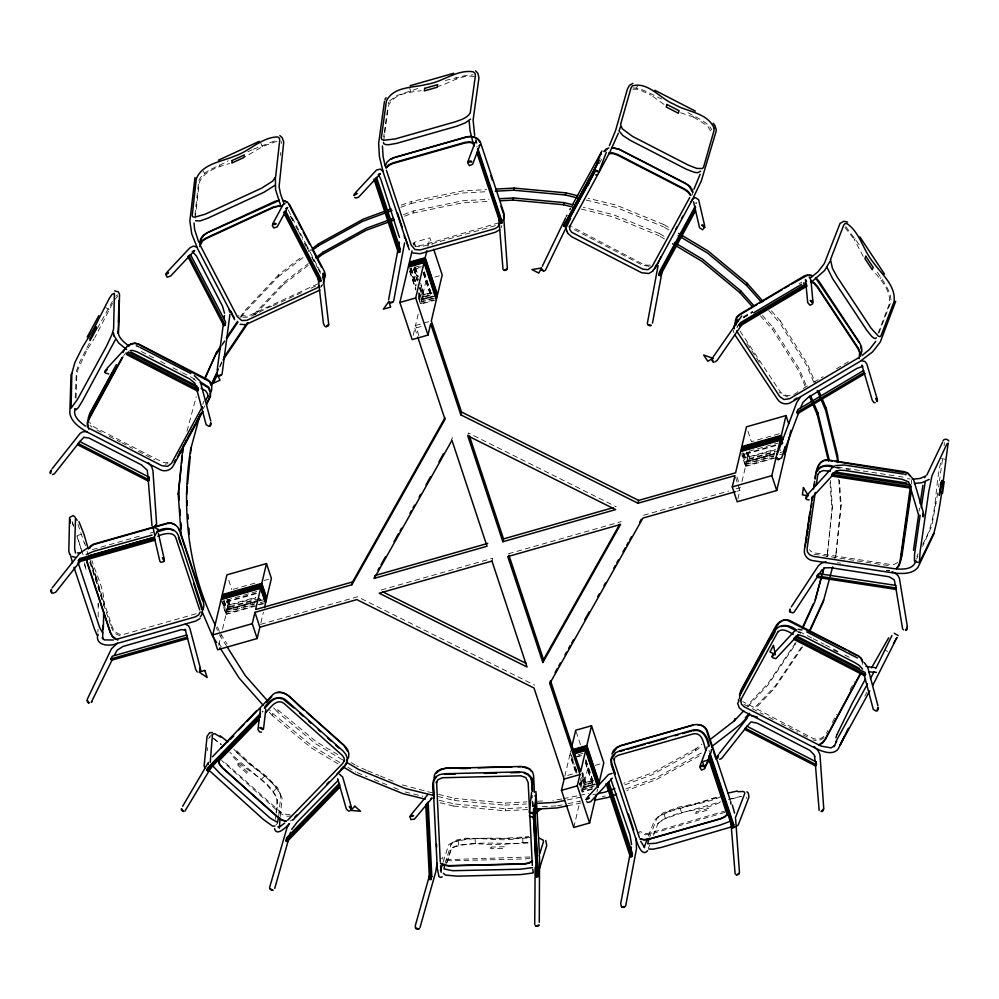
<?xml version="1.0" encoding="UTF-8"?>
<svg xmlns="http://www.w3.org/2000/svg" width="999" height="999" viewBox="0 0 999 999"><rect width="100%" height="100%" fill="white"/><g stroke="black" fill="none" stroke-linecap="round" stroke-linejoin="round"><path stroke-width="0.75" stroke-dasharray="5 3.75" d="M530.144 837.374L522.777 837.387L522.914 842.482L515.534 843.556L494.318 844.767L475.374 843.656L458.441 845.004L452.16 847.614L450.936 849.162L446.466 863.361M97.902 632.167L97.964 629.12M98.227 616.945L98.077 603.221M103.821 606.168C105.307 589.997 96.366 575.561 91.995 560.526M75.187 397.802L76.386 371.153L79.783 361.825L90.185 341.546M76.061 398.301L76.798 375.124L78.222 368.743L87.225 349.6L94.131 338.823M944.142 445.629L944.317 442.42M922.614 544.305C937.749 519.542 934.077 489.522 940.758 462.287M832.342 506.431L827.234 555.806L832.342 506.431L830.506 480.444M841.121 504.47L835.888 555.057L841.121 504.47L839.41 480.157M207.243 750.674L207.555 747.614M275.487 819.267L275.949 814.61M276.099 813.061L277.41 798.513C265.884 779.47 244.693 768.031 229.695 752.01M276.323 812.262C284.153 782.929 244.368 774.05 231.094 753.87M278.758 815.684L280.731 795.841L277.697 787.949L266.508 776.273L251.536 764.747L234.753 748.888M280.232 816.608L282.08 798.014C273.039 776.847 248.214 766.071 233.791 749.013M194.905 215.285L198.714 181.256C202.11 170.504 218.644 166.696 228.247 160.814M195.255 218.044L199.213 182.742C204.008 170.779 218.219 166.895 229.583 163.486M280.482 155.432L280.819 152.36M383.678 136.9L384.091 133.891M384.303 132.38L387.849 106.768M383.641 141.034L388.599 105.32C394.155 93.544 409.503 92.233 421.103 90.697M942.482 459.49L939.472 480.806M919.092 511.151L919.53 508.129M938.61 486.8L939.035 483.803M937.736 492.782L931.855 525.849L922.601 546.378M241.358 317.033L243.956 313.187L278.209 276.785L278.709 274.663L302.909 255.944M255.307 314.448L283.491 284.503L283.991 282.38L308.329 263.549M254.608 602.222L228.734 609.602L226.273 602.172L226.436 601.46L256.631 592.869M229.233 607.479L226.935 599.338L229.233 607.479L260.864 598.463M218.694 645.366L221.129 635.064M222.527 629.17L226.011 614.435L221.541 600.936M262.774 603.296L226.174 613.723L226.511 612.312L221.591 597.464M254.495 603.683L226.673 611.613L227.01 610.189L223.876 600.749M254.995 601.56L227.173 609.49L229.52 599.587M228.734 609.602L226.436 601.46M255.607 597.976L229.733 605.357L228.259 599.7M260.527 599.875L260.352 600.586L259.54 598.114M260.889 622.864L263.386 612.262M338.049 763.873L311.401 747.964L272.302 715.609L272.814 713.498L269.792 710.077M342.645 759.902L315.846 743.893L277.734 712.362L278.234 710.239L275.2 706.793M400.824 207.28L411.064 203.509L411.563 201.386L462.25 190.946L486.65 189.598M404.47 216.209L413.024 213.062L413.524 210.939L462.937 200.762L488.986 199.313M413.411 245.205L414.073 242.37L429.895 237.862L432.255 245.005M417.157 281.019L413.574 268.993L421.491 266.745M427.884 246.353L429.895 237.862M413.174 335.352L414.847 328.284L423.464 325.824M418.918 335.739L415.509 325.449L418.381 313.336M433.628 299.85L420.691 303.534L421.029 302.123L418.194 293.556M432.692 298.139L421.191 301.411L421.528 300L419.168 292.857M433.191 296.016L421.69 299.288L426.373 279.495M423.364 272.402L431.156 297.153L423.251 299.4L419.667 287.387M424.325 271.691L431.655 295.03L423.751 297.277L420.641 286.676M432.155 292.907L424.25 295.167L420.666 283.142M467.769 435.826L468.444 433.004L616.296 506.78M491.958 561.088L492.632 558.266L379.857 590.384M438.037 796.515L454.408 800.511L454.907 798.388L505.369 803.046L526.823 801.86M440.172 802.771L453.509 806.031L454.008 803.908L505.769 808.678L527.122 807.504M454.408 800.511L504.87 805.169L505.369 803.046M453.509 806.031L505.269 810.801L505.769 808.678M664.51 238.948L659.153 235.752L659.652 233.629L613.086 214.598L583.316 207.342M668.843 229.97L663.511 226.785L664.01 224.663L616.246 205.145L588.099 198.277M564.822 776.223L569.842 755.007L575.986 773.563M570.504 752.172L570.841 750.761M573.776 827.484L580.044 800.973M592.357 788.561L582.305 791.42L582.629 790.009L580.269 782.866M594.305 786.026L582.804 789.297L583.141 787.886L580.769 780.743M594.805 783.903L583.304 787.175L587.986 767.382M585.439 761.7L592.757 785.039L584.852 787.287L581.743 776.685M585.526 784.465L593.431 782.205L585.352 785.164L581.78 773.151M593.768 780.793L585.864 783.054L582.742 772.439M596.903 792.045L597.602 789.098M805.169 386.251L798.488 370.554L772.564 329.595L773.064 327.472L761.912 314.86M774.15 454.208L748.276 461.588L745.816 454.158L745.978 453.446L776.173 444.855M737.861 498.951L739.872 490.459L735.401 476.96M741.97 481.568L745.554 466.421L741.97 455.619M773.538 457.792L745.716 465.709L746.053 464.298L741.583 450.799M774.038 455.669L746.216 463.598L746.553 462.175L743.431 452.734M774.537 453.546L746.728 461.476L749.063 451.573M813.648 382.055L806.418 365.047L779.819 323.039L780.319 320.916L771.253 310.652M748.276 461.588L745.978 453.446M778.97 450.861L748.775 459.465L746.89 452.572M775.162 449.962L749.275 457.342L747.801 451.685M624.812 784.852L651.91 774.887L695.441 750.873L695.953 748.75L702.035 744.043M780.406 450.449L780.569 449.75M747.951 706.33L767.781 685.252L794.804 645.254L795.304 643.144L768.281 683.129L747.414 705.319M692.007 195.167L692.532 193.019M186.975 431.231L196.254 396.703M202.797 404.333L203.596 401.373M826.922 556.655L827.734 553.696M834.802 558.828L836.388 552.934M388.261 103.759L388.711 102.223M443.219 861.925L448.663 844.642C470.517 831.755 498.726 844.592 522.777 837.387M444.967 863.523L451.261 843.918L456.168 840.147L465.122 838.198L497.989 838.798L528.883 836.563M446.94 862.849L451.648 847.939C475.911 839.447 503.646 845.142 529.033 842.919M501.061 227.772L501.923 225.537M877.984 333.504L889.485 303.509C890.983 290.784 881.355 280.12 873.463 271.154M879.058 332.729L890.658 302.497C892.706 292.033 881.168 279.208 875.861 269.53M648.438 836.026L654.607 820.004L658.703 816.22L669.967 811.438L719.48 796.965M649.575 837.287L656.768 818.643L662.974 812.874L678.146 807.229L696.603 803.383L718.631 796.428M648.401 848.213L649.512 845.341M653.471 835.451L657.966 823.426L663.286 819.355L682.792 812.612L720.491 801.81M680.631 112.787L693.518 117.045L693.993 115.859M450.786 845.067L451.261 843.918M112.537 303.384L94.793 337.687M219.705 366.283L222.29 360.676M219.855 367.008L222.427 361.388M794.804 645.254L796.091 642.457M916.807 556.468L918.106 553.771M916.558 559.015L917.906 556.206M864.809 696.166L866.945 692.22M97.315 328.421L112.375 301.461M203.259 408.628L204.733 405.931M599.088 163.774L602.06 158.304L601.66 159.353L600.324 158.629M826.398 733.191L827.871 730.481M832.279 722.377L836.7 714.273M849.962 689.934L854.382 681.83M636.5 87.912L637.712 85.752M451.098 440.209L452.622 437.512M208.454 738.448L211.963 734.277M663.935 104.333L651.036 95.18L651.71 94.093M114.56 299.987L117.969 295.804M221.94 344.393L224.538 340.547M240.135 317.482L244.455 311.076L278.709 274.663M222.302 345.242L224.912 341.396M801.398 647.24L775.424 685.689L753.633 708.865M802.634 646.803L774.924 687.811L755.207 708.778M736.837 327.472L737.949 325.961M657.817 823.813C674.7 809.078 700.062 812.187 719.767 802.509M320.854 286.463L322.465 284.34M320.667 287.425L322.39 285.165M123.664 355.569L126.299 352.172M115.759 296.216L117.657 294.805M389.385 101.011L396.915 95.567L421.266 87.35M261.126 779.607L264.772 775.961L276.673 787.662L280.344 793.743M273.351 791.608L276.136 788.598M275.886 824.999L277.747 822.989M253.721 314.548L283.991 282.38M695.866 203.496L696.74 202.909L695.516 202.947M880.082 278.459L881.056 277.647M308.966 251.261L311.388 249.388M278.209 276.785L304.832 256.194M283.491 284.503L309.041 264.735M695.441 750.873L701.535 746.166M658.054 816.932C677.235 804.67 701.673 806.093 722.077 796.116M262.325 712.087L263.149 711.488L261.963 711.163M276.96 141.209L262.625 146.503L244.917 156.968M823.838 736.488L820.466 738.661L816.82 739.397L813.436 738.573L742.831 701.623M824.15 737.612L820.504 739.972L816.558 740.759L812.886 739.859M293.569 818.943L290.272 820.966M743.256 316.908L752.572 311.388M799.125 283.728L801.785 282.155M743.543 317.545L752.846 312.013M743.431 317.857L752.697 312.35M797.901 391.695C792.444 397.103 783.228 397.015 779.12 390.122L739.16 329.72M803.221 388.524L808.541 385.364M813.86 382.205L823.176 376.673M836.488 368.768L848.451 361.65M863.198 256.381L854.257 239.423L855.344 238.773M897.701 562.425L894.542 564.285L891.083 564.572L814.322 552.847L811.101 551.535L809.427 549.712M452.472 842.394C476.923 835.314 503.983 839.622 529.333 837.911M695.953 748.75L652.409 772.764L623.888 783.253M209.765 737.125L209.44 737.012M474.488 76.623C461.276 73.901 449.737 83.392 437.437 86.601M247.889 151.723L252.123 149.763M317.832 283.841L250.399 314.96L246.266 316.146L239.872 315.01M271.678 306.381C260.901 309.24 249.675 321.74 237.962 315.634M273.077 305.731L303.983 291.471M311.014 288.224L316.633 285.627M499.213 222.69L423.401 244.967L419.118 245.504L412.962 243.431M725.886 810.738L650.074 833.004L645.791 833.553L639.635 831.48M724.912 812.412L650.174 834.19L645.541 834.789L641.171 833.953M253.396 149.201L276.76 140.11M401.323 205.157L411.563 201.386M403.546 214.61L413.524 210.939M625.861 788.923L656.58 777.622L701.236 752.996L700.724 755.119L656.081 779.744L626.823 790.496M81.081 534.328L77.148 535.626L81.731 551.311M495.429 225.662L423.501 246.154L418.868 246.741L414.498 245.904M419.18 266.084L413.911 267.582L418.131 280.307M413.411 269.705L421.316 267.457M435.002 277.035L439.31 275.811M424.425 294.455L432.33 292.207M423.913 296.578L431.83 294.318M423.414 298.701L431.318 296.441M421.528 300L435.901 295.904M421.029 302.123L436.838 297.615M436.338 299.737L420.529 304.245L418.156 297.103M415.509 325.449L431.331 320.954M92.495 549.55L142.657 535.252M150.037 533.154L152.997 532.317M233.316 589.273L256.743 582.592M264.073 580.506L268.456 579.258M779.22 433.753L751.398 441.67L747.826 430.869M226.773 600.049L258.404 591.046M749.188 451.211L777.946 443.032M226.273 602.172L257.904 593.156M745.816 454.158L777.447 445.142M196.166 613.723L123.839 634.34C118.469 635.501 113.724 631.256 112.038 626.448L89.073 557.105M229.907 604.645L255.781 597.277M749.45 456.63L775.324 449.263M229.395 606.768L255.282 599.4M748.95 458.753L774.824 451.386M228.896 608.891L257.655 600.699M748.438 460.876L774.325 453.509M256.456 601.148L262.312 599.475M227.01 610.189L257.754 601.435M259.228 601.011L265.085 599.35M746.553 462.175L774.375 454.258M780.231 452.584L784.627 451.336M226.511 612.312L254.333 604.383M260.19 602.722L266.046 601.048M746.053 464.298L773.875 456.368M779.732 454.707L784.128 453.459M226.011 614.435L264.073 603.596M745.554 466.421L774.837 458.079M260.527 624.387L357.492 596.765L534.665 685.164M508.441 553.758L621.216 521.628M643.581 515.259L728.608 491.033M736.063 488.911L740.534 487.637M736.887 491.308L739.872 490.459M578.159 754.72L583.428 753.221M575.187 756.88L581.78 755.007M577.659 756.842L581.605 755.719M595.167 765.334L602.36 763.286M567.694 775.399L576.323 772.939M586.026 782.342L592.619 780.469M585.027 786.588L592.931 784.327M583.141 787.886L597.514 783.79M582.629 790.009L592.694 787.137M592.195 789.26L582.13 792.132L579.295 783.566M445.379 80.482L465.971 75.4L473.039 74.85M728.321 799.3L742.394 796.116M731.418 798.913L740.296 796.802M411.064 203.509L461.75 193.069L487.674 191.633M413.024 213.062L462.437 202.884L490.022 201.361M561.925 799.013L552.872 800.411M563.424 798.701L578.396 795.616M579.895 795.316L588.886 793.456M567.42 799.899L582.392 796.815M592.869 794.655L595.866 794.043M557.629 805.806L562.1 804.894M568.069 803.658L579.994 801.21M602.347 796.603L605.332 795.991M567.569 805.781L580.981 803.021M167.969 462.35L165.534 462.837L162.15 462.013L93.294 426.561L90.684 424.313L89.735 422.077M165.272 464.198L167.907 463.673M529.945 856.967L450.274 859.552L445.966 859.015L442.245 857.279M530.207 858.116L525.611 858.928L450.187 860.776L445.517 860.189L441.496 858.303M290.047 814.747L283.604 813.935L279.982 811.575L224.126 761.762M291.608 815.883L287.587 816.308L283.291 815.147L279.37 812.599L221.553 760.414M633.054 88.012C641.67 87.462 652.734 95.405 661.663 98.976M95.554 578.021L96.691 577.934L103.159 601.698M537.549 801.26L543.681 800.923M504.87 805.169L526.323 803.983M542.382 806.655L556.106 805.893M505.269 810.801L528.146 809.54M934.952 503.796L936.175 503.733M632.891 89.286L636.213 89.148L641.695 90.784L651.036 95.18M522.914 842.482L528.933 842.469M650.449 265.172L646.341 265.122L642.232 263.724L571.628 226.661M649.188 266.408L641.783 264.86L572.152 228.496M907.317 478.708L910.264 478.996M941.483 458.591L945.354 459.278M788.036 396.99L781.493 394.418L779.42 392.145M837.187 467.02L897.04 476.173M898.563 476.411L903.171 477.11M835.564 467.52L840.159 468.219M846.29 469.155L849.362 469.617M835.476 467.732L838.523 468.194M814.073 554.245L889.297 565.734M837.474 562.724L840.534 563.199M886.525 570.217L889.585 570.691M886.538 570.554L889.597 571.028M586.113 200.037L615.746 207.268L663.511 226.785M581.331 209.091L612.587 216.721L659.153 235.752M432.579 792.944L401.561 784.677M438.536 794.392L454.907 798.388M405.119 791.97L422.902 796.315M439.198 800.286L454.008 803.908M476.873 146.179L477.047 146.928M709.028 750.499L709.377 751.71M366.271 770.254L356.543 765.771M367.682 770.828L378.983 775.449M380.394 776.023L394.505 781.792M357.28 772.677L367.108 776.685M374.138 779.557L388.186 785.301M393.806 787.599L400.824 790.459M120.23 635.851L116.496 634.278L113.324 631.231L111.226 627.172M105.619 307.68L109.141 309.39M799.45 631.618L811.837 637.999M813.211 638.711L824.225 644.367M825.611 645.079L839.372 652.172M844.879 655.007L850.386 657.841M797.801 631.58L800.549 633.004M833.553 649.987L837.674 652.11M797.664 631.768L800.399 633.179M141.284 351.511L155.057 358.604M160.564 361.438L167.445 364.985M172.952 367.807L181.206 372.065M182.592 372.777L194.98 379.145M193.269 379.096L196.029 380.507M744.03 704.42L750.911 707.966M752.297 708.678L763.311 714.347M768.818 717.182L775.699 720.729M781.218 723.563L797.739 732.067M803.246 734.902L807.379 737.025M96.878 429.982L103.771 433.529M109.278 436.363L120.292 442.033M121.666 442.744L132.692 448.414M138.199 451.248L154.72 459.765M687.936 112.6C695.791 117.52 708.254 122.015 711.763 129.858M693.518 117.045L707.542 125.862L711.213 131.943M885.176 650.137L887.574 651.498M664.01 224.663L670.666 228.646M659.652 233.629L665.022 236.825M337.787 754.57L316.346 741.77L278.234 710.239M351.186 762.574L355.207 764.972M339.885 762.549L311.9 745.841L272.814 713.498M347.877 767.319L355.869 772.102M637.724 831.83L640.022 833.241M264.772 775.961L250.15 764.784L234.528 750.037M213.499 738.249L221.416 744.367M213.336 738.536L221.091 744.642M86.251 348.826L87.225 349.6M89.935 425.412L91.808 427.048M845.741 226.623L861.425 247.665M844.992 227.472L854.257 239.423M768.743 310.489L779.819 323.039M760.401 315.834L772.564 329.595M273.689 707.767L277.734 712.362M269.28 712.187L272.302 715.609M746.927 343.456L759.677 362.724M780.319 320.916L806.917 362.937L815.359 382.767M773.064 327.472L798.988 368.444L806.268 385.552M220.692 633.853L227.173 644.093M219.38 634.69L226.673 646.216M218.781 643.019L221.278 646.965M260.764 143.157L262.625 146.503M203.234 171.079L204.495 173.302M679.869 807.729L681.555 812.587M288.286 210.127L305.357 242.919M306.069 244.28L321.004 272.977M290.609 216.046L294.156 222.864M298.426 231.056L302.685 239.248M306.943 247.427L309.078 251.523M311.913 256.98L317.607 267.907M318.306 269.268L320.442 273.364M290.672 216.571L292.794 220.654M295.629 226.086L297.752 230.17M311.9 257.367L314.036 261.451M736.563 324.613L737.724 327.16M217.457 626.86L219.88 632.567M216.346 627.559L217.557 630.406M96.691 577.934L90.709 561.9M72.053 521.466L73.901 526.148M72.303 523.114L73.439 526.198M455.944 77.66L456.368 78.859M409.752 88.199L410.839 91.833M77.959 524.338L84.603 543.893M219.53 164.997L219.942 166.196M76.998 536.588L81.019 548.563M747.639 452.385L749.275 457.342M746.315 452.035L748.775 459.465M744.043 453.371L746.728 461.476M742.644 452.797L746.216 463.598M741.695 453.558L745.716 465.709M736.962 476.835L739.198 483.578M585.938 759.577L592.969 780.793M414.073 242.37L415.497 246.653M424.013 272.352L431.655 295.03M576.161 731.68L580.894 745.966M585.614 760.239L593.269 782.916M423.189 273.114L431.156 297.153M585.264 762.412L592.757 785.039M415.522 267.582L418.331 276.074M414.885 266.883L418.156 276.773M420.979 285.264L424.25 295.167M582.579 773.151L585.864 783.054M414.086 266.87L418.294 279.608M420.467 287.387L423.751 297.277M582.08 775.274L585.352 785.164M413.574 268.993L417.332 280.307M419.505 288.087L423.251 299.4M581.58 777.397L584.852 787.287M411.288 267.882L416.97 285.015M419.805 293.581L421.69 299.288M580.469 778.608L583.304 787.175M411.126 268.594L416.321 284.29M410.314 268.569L415.996 285.714M418.356 292.844L421.191 301.411M571.453 755.032L573.339 760.739M575.237 766.458L577.122 772.165M580.431 782.167L582.804 789.297M409.677 267.857L415.821 286.413M576.96 772.876L570.342 752.884L570.004 754.295L576.148 772.864M409.815 270.692L415.959 289.26M418.331 296.391L420.691 303.534M579.457 782.854L582.305 791.42M409.652 271.403L415.796 289.96M414.847 328.284L417.27 335.627M228.734 580.232L231.855 589.685M227.685 599.163L229.733 605.357M224.051 600.037L227.173 609.49M223.102 600.811L226.673 611.613M222.153 601.573L226.174 613.723M87.025 551.173L88.461 555.544M90.397 561.363L102.822 602.11M89.723 562.25L110.739 625.699M81.493 550.024L83.429 555.831M84.515 562.787L86.314 570.329L84.003 563.374M664.123 814.135L665.322 818.069M84.665 542.919L85.477 545.629M281.219 141.483L281.618 143.519M475.037 838.548L475.374 843.656M733.453 330.332L733.903 332.704M746.665 797.127L746.765 798.476M98.264 603.771L98.451 606.281M838.698 479.245L840.621 506.593M830.007 482.567L831.842 508.553M533.004 802.322L533.241 806.992M532.804 801.86L533.029 806.455M532.479 801.061L532.779 807.204M532.217 801.922L532.455 806.593M458.291 840.908L458.441 845.004M911.575 479.782L911.65 483.941M862.349 661.825L862.374 664.447M238.074 763.573L237.899 765.346L247.977 774.337L248.152 772.552L238.074 763.573M491.121 847.09L490.596 848.738L504.208 848.413L504.732 846.752L491.121 847.09M696.228 811.875L695.591 813.548L708.566 809.852L709.215 808.179L696.228 811.875"/><path stroke-width="1.5" d="M229.92 314.448L222.103 373.976M535.152 867.519L534.715 924.787M534.552 806.38L538.024 876.86L536.513 876.935L536.151 866.145M538.061 873.913L534.677 805.356M539.285 922.339L539.547 856.443M388.574 299.837L398.226 248.189M353.933 195.23L354.295 194.168A5.182 4.945 13.3 0 1 357.03 193.431M354.283 195.255L356.818 193.881M506.805 268.943L504.27 270.317M507.23 268.656L506.868 269.705A5.182 4.945 13.3 0 1 504.133 270.454M586.038 799.687L586.401 798.626A5.182 4.945 13.3 0 1 589.148 797.889M586.401 799.712L588.935 798.338M738.923 873.401L736.388 874.774M739.347 873.114L738.985 874.162A5.182 4.945 13.3 0 1 736.238 874.912M69.98 523.576L70.317 519.38M97.852 634.215C94.605 646.116 110.165 646.728 117.67 643.306L195.792 621.053L200.062 618.506M102.922 625.399L102.635 638.811L102.385 637.649L104.208 639.897L113.324 640.022M103.334 628.808L103.696 612.2M202.884 411.451L173.177 465.946C170.754 470.392 164.748 472.077 160.302 469.73L87.413 432.217C79.97 427.909 71.291 422.202 69.818 413.049L71.041 374.35M74.838 408.579L74.588 412.699C74.913 417.819 80.507 422.639 85.402 426.098M118.357 322.165L119.043 300.537M129.046 346.016C124.351 342.732 118.744 337.862 118.344 333.129L119.331 300.724M118.344 333.129L119.555 294.568L118.456 291.945L114.673 290.834M382.417 145.941L383.104 156.581L385.102 165.859M437 863.348L435.764 871.84L419.992 927.596M498.976 225.362L499.138 223.501M614.26 758.541L614.46 762.399L639.31 837.424M740.584 699.537L741.483 704.27L744.505 706.955L821.066 746.091L831.031 747.889L834.664 745.716L834.003 746.665L836.663 741.221M181.144 535.439L178.259 494.418L182.842 447.465M178.259 494.418L181.269 466.545M181.568 463.524L182.305 455.944M182.605 452.922L183.042 448.376M190.547 453.409L191.146 447.315L190.647 449.438C180.981 508.641 188.336 570.754 215.135 624.7M186.538 494.567L187.275 486.95M187.575 483.903L190.26 456.456M278.609 817.207L277.522 822.339L270.392 818.306L220.354 773.875L212.462 765.596M280.082 818.156L279.345 828.034M529.32 812.624L531.518 792.744M533.978 814.684L536.038 795.279M275.387 177.285L275.549 189.573L280.444 204.82M260.389 709.065L257.954 729.657L259.615 731.967L261.551 732.142M263.486 729.07L265.834 709.228M913.486 550.324L918.668 514.16M217.158 370.204L223.277 324.588M224.088 318.506L224.5 315.472M225.2 325.187L225.624 322.09L190.509 254.62L187.862 256.593L223.863 325.774L225.2 325.187L189.198 256.019M384.503 101.161L378.633 143.519L379.408 156.618L383.179 172.165L409.278 249.787M817.07 575.936L816.87 577.322L896.153 589.447L895.916 585.439L818.593 573.626L817.07 575.936L896.34 588.049M818.393 575.012L818.593 573.626M809.789 512.649L804.382 549.999C803.658 555.019 807.579 559.877 812.524 560.589L893.768 573.001C901.822 573.776 912.387 574.462 917.956 567.37L934.127 533.516M805.206 546.603L812.437 496.491M813.536 488.911L814.635 481.318M815.072 478.271L815.509 475.237M806.255 542.257L806.717 538.311M807.155 535.264L807.791 531.643M808.228 528.621L808.691 524.637M809.14 521.59L809.789 517.045M810.239 513.998L810.676 510.964M811.288 507.392L811.775 503.371M812.212 500.324L812.649 497.29M814.185 486.663L814.622 483.616M815.284 479.058C815.621 471.466 817.644 459.303 827.696 459.94L904.457 471.665L907.941 473.089L910.651 476.048M815.234 492.432L807.08 548.851L807.417 551.923L809.64 554.77L813.398 556.356L894.305 568.718C902.709 569.542 913.91 569.83 915.883 560.414M816.308 485.014L817.806 474.612M901.56 553.808L901.997 550.774M903.533 540.147L903.97 537.1M904.632 532.542L905.069 529.507M905.506 526.473L905.943 523.426M906.605 518.881L907.042 515.834M907.704 511.276L908.141 508.241M908.578 505.207L909.015 502.16M910.851 489.81L900.536 561.176L899.2 565.384L896.665 568.731M911.375 490.646L901.935 555.968L900.574 560.239M920.191 503.608L922.876 485.264M920.129 515.334L914.522 554.632L914.41 561.038M921.24 507.704L925.199 481.955M942.469 493.581L944.205 481.593M831.717 474.562L831.505 476.024L910.776 488.149L910.451 484.852L833.129 473.039L831.717 474.562L911.001 486.675M832.916 474.5L833.129 473.039M910.239 486.313L910.451 484.852M404.595 242.894L393.594 301.311M541.283 268.743L541.458 269.855A5.182 4.945 13.3 0 0 544.018 271.129M541.608 269.106L543.868 270.966M704.27 227.26L702.01 225.399M704.657 227.31L704.495 226.211A5.182 4.945 13.3 0 0 701.922 224.925M647.315 323.589L658.079 265.584M606.306 152.36L598.963 171.816M203.147 609.59L203.921 605.419L203.209 600.961L180.232 531.618C178.409 526.423 173.277 521.828 167.47 523.089L93.656 544.118L90.459 545.953L89.023 548.126M658.865 275.012L659.44 271.928L695.229 206.256L695.566 207.692L658.865 275.012L660.214 275.662L695.441 211.039M652.497 323.152L662.287 270.504M117.695 333.379L118.069 331.431M398.801 245.155L399.375 242.12M399.712 252.173L400.299 249.088L376.561 177.41L375.374 178.684L399.712 252.173L398.289 252.547L373.938 179.058M629.969 854.557L620.691 903.67L621.403 906.43M630.831 850.049L631.393 847.04M631.83 856.63L632.417 853.546L608.666 781.867L607.492 783.141L631.83 856.63L630.394 857.005L606.056 783.516M625.711 905.768L636.488 848.738L636.076 838.361M433.978 777.771L434.727 774.25L437.2 771.228L441.021 769.155L445.616 768.343L521.053 766.495L525.711 767.082L529.732 768.955L532.504 771.852L533.591 775.324L534.44 792.319M204.72 379.308L216.746 352.085L221.079 345.679M210.552 395.966L206.506 404.795M417.757 337.1L445.005 419.343L351.898 584.74L254.945 612.362L259.852 627.21L257.18 638.523L217.645 649.787L212.737 634.939L221.091 599.587L260.627 588.324L265.547 603.171L264.46 607.717M312.1 250.574L318.144 245.891L318.656 243.768L363.299 219.143L391.096 208.916M317.557 258.142L322.427 254.37L322.927 252.26L366.471 228.247L387.862 220.379M257.18 638.523L252.26 623.676L254.945 612.362M260.627 588.324L255.607 609.54L352.572 581.918L444.905 417.869M260.789 587.612L261.126 586.201L221.591 597.464L221.254 598.876L260.789 587.612L265.709 602.459L266.046 601.048L261.126 586.201M261.288 585.489L261.626 584.078L222.09 595.342L221.753 596.753L261.288 585.489L266.209 600.349L266.546 598.925L261.626 584.078M261.788 583.379L266.471 563.573L226.935 574.837L222.265 594.63L261.788 583.379L266.708 598.226L271.391 578.421L266.471 563.573M460.814 414.835L430.656 323.776L427.984 335.09L412.162 339.598L399.875 302.472L408.229 267.12L424.038 262.612L436.338 299.737L431.331 320.954L461.488 412L460.814 414.835L637.986 503.234L734.952 475.611L732.279 486.925L737.2 501.773L776.722 490.509L785.089 455.157L783.74 451.111M412.075 250.861L409.403 262.175L425.212 257.667L426.885 250.599M427.984 335.09L415.684 297.964L424.038 262.612M424.213 261.913L424.538 260.489L408.728 264.997L408.391 266.408L424.213 261.913L436.501 299.026L436.838 297.615L424.538 260.489M424.712 259.79L425.05 258.366L409.228 262.874L408.903 264.285L424.712 259.79L437.013 296.915L437.337 295.492L425.05 258.366M351.898 584.74L352.572 581.918M374.263 578.371L451.96 440.334L487.037 546.241L374.263 578.371L374.937 575.536L487.712 543.406M495.304 191.221L513.611 190.21L514.11 188.087L565.871 192.857L577.722 195.754M500.749 200.762L512.999 200.087L513.511 197.964L563.973 202.61L572.902 204.795M513.611 190.21L565.372 194.98L565.871 192.857M512.999 200.087L563.461 204.733L563.973 202.61M502.847 541.733L467.769 435.826L615.621 509.602L502.847 541.733L503.521 538.911L469.418 435.951M542.844 662.487L620.541 524.45L507.767 556.58L542.844 662.487L543.518 659.665L619.692 524.338M259.852 627.21L356.818 599.587L533.99 687.999L564.148 779.045L561.475 790.359L573.776 827.484L589.585 822.976L577.297 785.851L579.969 774.537L549.8 683.491L550.474 680.656L580.631 771.715L585.651 750.499L574.15 753.783M572.015 745.816L575.686 730.257L591.495 725.749L603.796 762.874L599.113 782.679L586.825 745.554L591.495 725.749M637.986 503.234L638.661 500.412L735.614 472.789L740.634 451.573L780.169 440.309L781.505 444.355M586.151 748.376L598.451 785.501L598.114 786.912L585.814 749.799L586.151 748.376L573.214 752.06M586.65 746.253L598.95 783.378L598.613 784.802L586.313 747.677L586.65 746.253L572.277 750.349M589.585 822.976L596.203 794.992M752.297 306.656L740.134 292.894L740.646 290.771L702.522 259.228L674.387 242.432M733.666 327.947L733.965 326.673M761.688 302.497L746.565 285.389L747.077 283.266L707.979 250.924L678.671 233.416M776.722 490.509L771.815 475.661L780.169 440.309M780.331 439.597L780.669 438.186L741.133 449.45L740.796 450.861L780.331 439.597L781.68 443.656M780.831 437.475L781.168 436.063L741.633 447.327L741.308 448.738L780.831 437.475L782.629 442.882M781.343 435.364L786.013 415.559L746.49 426.823L741.807 446.615L781.343 435.364L782.679 439.41M790.933 430.407L786.25 450.212L785.364 447.515M710.052 739.572L734.39 720.741L734.889 718.631M828.496 461.151L817.294 414.772L817.794 412.649L810.514 395.542M837.512 462.525L837.199 457.967L825.698 410.402L826.198 408.279L821.99 398.364M194.98 177.547L189.847 221.166L191.758 233.878L197.615 248.651L234.59 319.668M895.716 301.261L880.306 341.983L872.626 351.823L859.889 361.513L790.908 402.497C786.588 405.144 780.519 403.783 777.721 399.563L735.039 335.052M199.563 246.528L202.572 240.996L206.206 238.574L273.514 207.517L277.759 206.293L281.918 206.456M200.824 241.721L201.411 239.41M324.026 277.185L324.113 272.702M323.314 283.017L323.938 280.557L323.139 277.073M324.425 279.046L325.387 275.287L324.563 271.753L289.698 204.783L287.237 202.01L283.504 200.412M190.647 449.438L199.887 415.347M815.284 599.637L821.303 577.41M822.115 574.437L823.713 568.506M824.013 567.669L814.784 601.76L802.534 628.421M829.507 578.621L823.126 602.172L809.677 631.455M830.007 576.498L832.704 566.833M105.07 372.04L106.968 369.93M156.094 524.512L154.196 526.635M772.227 656.78L774.125 654.657M823.263 809.24L821.365 811.363M269.593 887.537L287.2 827.097M285.876 840.733L286.725 837.711L339.248 783.528L339.735 785.189L285.876 840.733L287.013 841.695L339.785 787.249M288.898 838.211L274.75 888.398M289.722 835.264L290.547 832.304M430.219 872.914L415.334 925.524L415.447 927.759M425.761 804.445L429.47 879.52L430.969 879.52L431.818 876.498L428.134 801.772M619.455 129.932L620.304 126.96M410.015 816.508L410.651 815.584A5.182 4.945 13.3 0 1 413.511 815.546M410.389 816.633L413.224 815.946M538.648 925.211L535.814 925.898M539.098 925.024L538.461 925.948A5.182 4.945 13.3 0 1 535.601 925.986M440.484 870.554L442.757 863.361M444.555 865.184L444.068 868.955L452.784 870.716L520.279 869.217L532.567 867.644M539.023 855.831L543.506 841.658L543.256 840.171L538.698 837.911M538.836 870.616L546.74 845.579L545.804 840.471M815.958 473.838C817.344 465.259 827.234 463.898 834.115 466.558M817.444 469.542L818.693 465.584M734.24 326.248L735.401 322.615L737.936 320.067M736.213 320.691L736.937 318.419M735.039 325.462L735.776 323.152L738.224 320.704M859.215 358.641L859.602 352.372L857.791 348.414L817.07 286.863L814.11 283.604L810.489 281.568M860.713 354.82L861.9 351.124L861.525 346.89L859.627 342.744L818.818 281.056L815.708 277.635M835.876 737.737L836.862 734.777M700.124 174.251L693.968 189.173M89.685 415.734L90.597 413.124M210.252 393.956L211.738 389.722L211.701 385.477L210.152 381.855L207.342 379.408L138.474 343.956L134.815 343.069L130.857 343.856L127.223 346.216M209.078 398.938L210.564 394.705M740.509 693.593L741.87 689.685M860.626 673.064L825.137 739.148L822.489 742.544L819.093 744.755M861.126 672.926L825.536 739.198L822.801 742.719L819.23 745.042M924.749 477.634L925.211 476.361M926.835 475.062L942.482 442.32M200.225 611.937L198.564 614.972L195.267 616.907L117.457 639.073M467.982 161.314L474.975 142.695L476.398 141.396M479.932 144.917L472.677 164.236L469.405 165.659L467.657 162.762M700.099 765.771L707.142 746.99M712.112 749.213L704.794 768.693L701.523 770.117L699.775 767.22M777.284 454.046L796.802 402.36L800.624 396.853M796.815 412.45L864.147 372.452L864.972 373.651L797.639 413.648L796.815 412.45L797.901 409.553L863.586 370.529M799.163 411.488L781.593 457.992L777.884 459.702A5.182 4.945 13.3 0 1 776.36 457.342M800.236 408.628L802.896 402.422L808.253 397.365M740.284 700.811L777.896 631.805M499.275 224.088L497.802 226.985L494.88 228.684L420.067 250L414.922 249.5L411.263 245.242L386.413 170.23M613.96 759.814L614.597 758.141M593.868 171.653L601.061 152.947L601.211 154.196M829.969 261.338L824.637 270.479L812.724 280.994M647.315 838.935L644.268 847.202M649.025 838.71L647.664 843.793L655.806 843.256L720.167 825.062L730.881 821.053M735.326 817.956L744.73 793.581L744.63 792.257L743.156 791.47L737.849 791.72M618.369 133.192L609.952 152.01L569.343 227.248L569.642 225.974L569.717 229.408L571.565 232.218L642.856 269.168L647.989 269.693L652.26 266.246L689.722 197.515M790.221 609.502L790.471 612.312M922.976 516.583L922.726 513.761M660.027 259.228L661.038 256.78M835.826 741.695L867.494 683.953M385.264 165.921L386.825 162.375L389.935 159.403L394.13 157.48L466.058 136.988C471.366 135.589 478.184 136.925 480.494 142.457L504.07 213.611L504.295 217.22L502.747 220.767M611.937 753.97L613.498 750.411L616.608 747.452L620.804 745.529L692.744 725.037C698.051 723.638 704.869 724.962 707.18 730.506L730.269 800.211M613.436 752.384L617.282 747.452L621.153 745.679L693.081 725.187M204.583 378.584L216.746 352.085M211.326 384.528L218.419 369.093M211.476 385.252L217.27 372.615M802.397 627.697L813.348 603.846M809.54 630.731L823.626 600.049M609.378 145.629L615.521 130.707L627.422 89.073L629.445 85.39L632.866 83.379M115.21 339.985L82.305 401.148L78.359 407.604L76.011 409.865L75.724 409.115M181.468 808.603L181.331 809.702A5.182 4.945 13.3 0 0 183.479 811.575M181.731 809.04L183.416 811.388M351.074 809.19L349.375 806.842M351.398 809.315L351.536 808.216A5.182 4.945 13.3 0 0 349.388 806.343M836.962 734.552L852.334 703.059L865.571 678.796M87.363 699.05L111.413 648.863L117.333 643.131M110.976 658.928L187.213 637.212L187.675 638.561L111.451 660.277L110.976 658.928L112.275 656.206L186.638 635.027L187.1 636.375M91.958 701.91L91.234 702.397L111.813 660.476M114.51 654.857L117.195 650.174L122.977 646.453L179.258 630.294C181.768 628.109 187.637 632.192 185.127 629.283L195.717 669.505L197.265 672.002M542.307 266.246L565.659 217.882M595.054 171.478L564.972 226.673L563.636 225.949L599.238 160.315M564.972 226.673L593.868 173.351M570.579 218.419L545.342 270.442M844.23 736.488L839.959 745.291L869.792 690.809M848.388 728.196L838.386 748.676C833.079 756.043 822.252 751.41 815.659 748.388L742.769 710.876L739.148 707.642L737.587 702.971M97.827 635.214L96.903 634.827L94.568 629.27L73.951 567.22M102.71 633.054L99.575 627.335L78.072 562.499M566.47 216.234L566.945 215.285M875.886 668.406L891.957 635.526M569.83 209.703L570.454 208.529M127.273 353.221L126.573 354.533L197.69 391.133L198.389 389.835L197.814 387.662L128.446 351.948L127.273 353.221L198.389 389.835M197.115 388.961L197.814 387.662M794.442 637.961L793.743 639.273L864.859 675.873L865.559 674.562L864.984 672.389L795.616 636.688L794.442 637.961L865.559 674.562M272.927 223.476L282.904 204.92M283.566 212.462L285.477 210.777L320.604 278.221L320.929 280.981L319.568 281.631L284.29 213.848M874.025 671.902L870.454 678.533M871.503 667.919L888.66 637.849M87.225 336.95L98.851 315.622M116.346 364.66L89.823 413.311L88.349 417.545L88.387 421.79M122.977 352.485L124.45 349.787M92.807 409.066L99.438 396.903M100.911 394.205L105.332 386.089M106.806 383.391L113.436 371.228M121.866 357.829L88.736 418.618L87.275 422.789L87.313 426.973M122.927 356.918L89.111 418.968L87.7 422.989L88.699 429.233M202.435 406.581L171.478 463.374L167.707 466.346L161.838 465.709L89.261 428.346M205.319 401.298L208.079 395.741L207.78 397.015L207.605 393.806L205.607 390.809L201.099 388.186M174.263 462.637L175.737 459.94M179.42 453.184L180.881 450.487M182.355 447.777L183.828 445.079M185.302 442.382L186.776 439.672M188.249 436.975L194.88 424.812M196.353 422.115L200.762 414.011M207.392 401.848L208.866 399.15M174.45 462.462L175.924 459.765M177.397 457.055L181.818 448.951M183.292 446.241L189.922 434.078M191.396 431.381L192.869 428.671M194.343 425.974L201.711 412.462M572.302 205.12L601.96 150.999M563.636 225.949L598.126 162.675M587.649 185.876L589.123 183.167M654.982 267.42L656.455 264.71M675.674 229.433L677.122 226.761M681.493 218.769L682.941 216.096M654.595 269.006L692.195 200.037L701.335 180.881L715.983 131.756L716.233 129.595L714.859 125.574M659.19 260.727L655.494 267.52L653.034 270.13M704.782 227.223L702.559 229.745L699.55 227.76L693.556 201.81M742.607 688.336L747.764 678.87M749.238 676.173L753.658 668.056M755.132 665.359L758.815 658.603M760.289 655.893L764.71 647.789M766.183 645.079L772.814 632.916M774.287 630.219L779.058 622.864L781.293 621.415M740.022 695.179L774.625 631.693C779.07 622.652 790.197 624.625 796.702 630.207M771.265 638.873L774.937 632.13M872.764 685.364L897.015 637.462L895.878 639.26M77.447 444.655L79.683 441.446L149.051 477.16L149.251 480.032L148.564 481.256L77.447 444.655L54.408 473.788L52.522 474.562M148.364 478.396L149.051 477.16M744.605 729.395L746.84 726.186L816.208 761.9L816.408 764.759L815.721 765.996L744.605 729.395L721.578 758.528L719.68 759.302M815.521 763.124L816.208 761.9M875.736 341.358L869.48 349.463L862.249 355.369M893.506 643.518L895.279 640.322M287.724 826.173L289.335 823.638M377.984 570.129L379.508 567.42M381.031 564.71L385.602 556.593M393.981 541.708L398.551 533.591M400.075 530.881L401.598 528.171M409.977 513.286L411.501 510.589M413.024 507.879L414.548 505.169M419.118 497.052L420.641 494.343M425.974 484.877L430.544 476.748M438.923 461.863L443.494 453.746M555.057 672.527L557.342 668.456M558.866 665.746L560.389 663.036M564.972 654.894L566.495 652.185M568.793 648.126L570.317 645.404M571.84 642.694L573.364 639.984M584.815 619.655L589.398 611.513M597.789 596.603L599.313 593.893M603.896 585.751L605.419 583.041M613.811 568.131L615.347 565.422M616.87 562.712L618.393 560.002M622.976 551.86L625.262 547.789M626.785 545.079L628.309 542.37M629.845 539.66L631.368 536.95M639.76 522.04L641.283 519.33M549.8 683.491L642.906 518.081L735.389 491.733M346.89 760.177L348.663 757.03L348.801 753.159L347.29 749.125L344.343 745.566L288.486 695.766C284.315 692.195 277.61 690.421 273.114 694.392L247.04 721.29M345.005 765.159L346.69 762.175M287.05 827.372L287.849 825.961M291.733 829.432L297.103 822.165L338.236 780.319M182.642 806.28L208.454 762.362M260.489 716.608L207.717 771.041L206.606 770.017L208.067 767.532L260.589 713.348M207.717 771.041L212.387 765.246M213.174 764.123L184.89 811.213M384.99 99.475L386.076 97.677M817.981 474.263L820.042 471.778M690.721 201.948L692.744 199.126M791.308 606.893L818.481 565.621L821.74 563.036L826.185 561.9M817.107 577.235L794.055 612.262L792.744 612.899L789.622 611.763A5.182 4.945 13.3 0 1 790.047 609.065M819.63 573.401L822.152 569.58M89.785 548.139L91.109 546.141L94.056 544.443M200.349 616.87L201.748 614.735L202.51 610.639L201.81 606.243L178.846 536.938C176.136 527.297 164.947 526.798 157.417 531.056M226.273 337.987L237.537 321.328M216.246 354.208L220.579 347.802M226.636 338.823L237.899 322.165M223.576 357.867L247.103 323.039M223.077 359.99L248.351 322.577M942.994 440.884C943.893 438.424 947.889 438.973 948.825 441.046M713.074 357.08L741.72 315.946M738.91 324.875L740.446 322.652L806.131 283.641L807.055 286.151L739.71 326.149L738.91 324.875L806.243 284.877M739.71 326.149L741.258 323.913M742.032 324.463L717.107 360.439L714.747 362.075M647.589 850.686C641.97 857.617 637.399 843.493 636.188 839.684L611.238 764.385M201.698 238.249L203.297 236.151M199.713 243.881L202.248 240.534L206.006 238.024L273.414 206.918L280.731 205.769M819.48 464.547L821.078 462.45L824.237 460.589L826.548 460.389M817.182 471.478C820.254 464.847 828.171 465.709 834.028 467.282M896.353 568.506L898.775 565.309L900.062 561.251L910.301 487.137M52.123 468.781L80.145 433.391L82.742 431.843L86.863 431.568M79.957 441.458L83.804 437.35L88.936 437.999L141.458 464.885L147.24 470.204L148.064 477.647M719.292 753.521L747.065 718.368M746.977 726.385L751.061 721.89L757.442 723.276L809.889 750.411L814.372 755.169L815.159 761.238M52.223 587.849L79.77 553.146L87.525 548.064M78.384 560.476L154.62 538.761L155.07 540.184L78.834 561.9L78.384 560.476L79.945 558.516L154.296 537.337L159.865 561.238L160.827 562.287L163.686 561.675M80.357 561.138L55.682 592.245L52.947 593.219M212.45 756.805L256.393 710.888M436.476 773.051C444.78 763.81 459.777 770.466 470.404 767.919M436.476 777.072L434.165 779.907L433.454 783.253L434.053 795.591M410.876 814.884L427.834 794.567M712.187 358.728L711.763 359.765A5.182 4.945 13.3 0 0 713.336 362.088M712.362 359.24L713.361 361.913M876.847 401.348L875.836 398.688M877.085 401.548L877.522 400.512A5.182 4.945 13.3 0 0 875.936 398.189M51.349 470.591L50.612 473.314M209.815 425.961L210.552 423.251M718.518 755.331L717.781 758.041M876.972 710.701L877.709 707.979M319.48 285.951L317.07 287.924L246.928 320.292L241.783 320.567L237.362 316.758L200.699 246.278M807.504 494.605L832.704 467.232M811.525 498.151L836.363 471.166M919.442 562.587L934.14 532.305C941.657 503.259 943.855 472.764 948.213 443.144L946.89 444.006L931.992 475.699L928.708 492.057L920.091 551.723L919.442 562.587L915.434 561.788M107.043 368.306L127.897 345.741M774.2 653.046L795.241 630.294M355.232 192.944L376.611 169.967L380.357 169.106L382.917 171.179M587.35 797.402L608.503 774.55L612.125 773.376M700.724 171.229L697.489 172.727L694.33 172.29L686.363 169.243L630.344 140.397L622.901 135.527L618.881 130.769M166.858 272.39L189.947 247.752L193.569 246.041L196.603 247.128M603.808 151.573L606.306 148.926L608.803 147.989M604.745 151.473L607.055 149.026M734.39 720.741L743.78 710.764M745.329 717.682L749.475 713.274M750.012 714.285L740.671 724.225L711.625 746.69M220.979 748.176L232.917 735.851M238.349 730.257L243.781 724.65M230.469 739.31L233.729 735.938M266.308 702.322L271.74 696.728M264.41 707.629C269.068 699.775 279.395 693.418 287.15 701.136L342.982 750.911L345.879 754.432L347.377 758.391L347.24 762.2L345.492 765.296L336.8 774.262M264.747 708.216C269.193 703.721 274.338 695.654 281.78 698.875M206.606 770.017L260.464 714.46M217.757 759.715L222.04 755.294M230.619 746.453L242.407 734.277M247.764 728.758L253.122 723.226M219.068 760.826L259.028 719.592M265.509 712.899C270.254 708.204 276.398 697.652 284.141 703.546L342.245 755.344L344.131 758.154L344.205 761.4L344.505 760.127L342.632 763.511L287.662 820.216M294.842 817.082L296.965 814.884M326.835 784.078L328.958 781.88M340.659 769.642L343.918 766.283M292.732 820.266L344.655 766.695M737.299 317.282L738.885 315.696M289.485 823.613C286.775 826.473 276.523 837.249 274.55 828.583M385.751 167.682L388.811 164.773L392.957 162.874L464.847 142.395L469.43 141.808L473.726 142.632M386.188 168.057L389.098 165.285L393.094 163.449L464.885 143.007L469.305 142.432L473.389 143.219M614.81 754.257L611.4 759.427L611.625 762.861L615.059 773.226M727.484 814.01L724.562 816.782L720.566 818.618L648.776 839.073L644.367 839.635L640.272 838.86M728.009 813.998L724.937 816.907L720.803 818.805L648.9 839.297L644.33 839.872L640.034 839.06M693.256 198.564L695.416 197.602L698.638 199.775L704.62 225.487M594.717 170.717L595.754 170.23A5.182 4.945 13.3 0 1 598.289 171.578M595.054 171.041L597.902 171.816M597.564 174.613L595.666 174.925M650.824 325.324L647.976 324.55M651.236 325.337L650.199 325.824A5.182 4.945 13.3 0 1 647.664 324.488M274.962 826.011L272.615 826.136L263.411 819.492L210.215 771.34M470.529 119.131L465.172 122.939L456.793 126.211L396.74 143.319L388.599 144.755L385.676 144.568L383.916 143.806L383.441 142.52M442.245 876.847L440.596 877.397L438.936 876.623L437.25 867.781L433.079 784.764M876.335 337.787L875.424 338.561L873.85 338.112L871.74 336.451L866.732 330.219L832.666 278.733L826.935 267.195M929.157 479.433L921.802 482.729L914.472 483.454M284.703 823.101L280.082 826.548L277.997 826.835L278.983 827.534M499.637 229.708L495.342 232.28L420.104 253.721L412.899 252.997M130.182 350.661L132.755 350.424L137.063 351.848L189.573 378.871L194.743 383.092L196.303 387.537M274.775 185.414L263.936 192.283L207.642 218.269L200 220.929L195.554 220.742M777.759 631.917C782.454 627.36 788.948 631.967 793.381 634.377M283.117 204.67L285.09 203.534M653.171 270.941L648.875 273.489L641.67 272.752L571.478 236.626L567.782 233.242M615.421 756.93L618.344 755.219L693.169 733.903C702.697 731.98 703.646 744.155 705.868 750.461M312.6 248.451L318.656 243.768M315.634 257.904L322.927 252.26M272.852 224.75L275.712 224.126M221.266 374.9L218.406 375.524M810.813 277.622L818.044 271.716L824.3 263.611L840.022 223.489L843.793 221.266L847.564 222.065M51.424 589.398L50.724 590.284A5.182 4.945 13.3 0 0 51.623 592.907M51.486 589.947L51.736 592.757M199.912 671.166L199.65 668.343M200.05 671.39L200.749 670.516A5.182 4.945 13.3 0 0 199.837 667.894M204.083 235.102L207.605 232.755M127.772 346.303L131.144 344.131L134.79 343.394L138.174 344.218L208.779 381.168M319.867 290.085L247.29 323.926M86.289 554.545L93.844 551.261L152.073 535.077M836.25 471.278L840.009 470.217L844.63 470.442L902.122 479.258L908.403 481.818M739.672 314.897L756.98 304.62M759.64 303.047L782.254 289.61M784.914 288.024L788.91 285.652M791.57 284.078L807.067 275.512M753.658 312.774L801.56 284.315M812.562 303.971L809.977 305.269L807.704 302.547L805.481 279.57L806.568 281.568M858.416 357.854L789.672 398.688L784.028 399.538L779.794 396.628L736.575 330.881M794.267 399.625L796.927 398.039M809.14 396.815L857.005 368.381L862.424 366.483M925.748 476.036L919.954 478.496L913.173 479.12M479.645 145.33L479.095 145.667M711.238 749.987L711.8 749.65M318.144 245.891L362.799 221.266L392.058 210.502M322.427 254.37L365.971 230.369L394.48 219.88M468.419 162.088L471.353 161.9M392.669 302.11L389.735 302.297M700.536 766.545L703.471 766.358M532.18 861.088L528.596 863.024L524.225 863.798L448.951 865.646L444.505 865.084L440.734 863.323M532.642 861.188L528.883 863.223L524.35 864.023L448.951 865.871L444.355 865.296L440.397 863.448M624.787 906.568L621.853 906.755M819.929 471.853L823.501 470.541L830.231 471.303M349.85 810.913L348.701 811.138L346.366 809.115L337.662 778.671M259.877 727.709L261.014 727.509A5.182 4.945 13.3 0 1 263.112 729.42M260.165 728.121L262.725 729.57M272.64 890.097L270.067 888.66M272.989 890.209L271.853 890.409A5.182 4.945 13.3 0 1 269.755 888.498M803.446 283.279L804.282 282.854M285.689 208.629L287.662 207.492L277.173 226.873L273.788 228.009L272.277 225.549M218.431 160.19L259.166 141.383M209.016 232.105L279.171 200.449M390.597 159.403L394.468 157.63M894.255 633.254L898.176 635.551M108.691 373.913L105.307 373.014M730.394 827.197L661.563 847.364L653.334 849.15L648.713 849.013M390.709 219.33L393.556 218.282M614.835 788.523L604.857 792.195L597.365 793.73M616.583 794.267L607.817 797.489L594.393 800.261M612.3 778.209L590.659 801.697L587.762 802.497L586.713 801.722M835.002 465.684L844.105 464.997L903.421 474.063M477.872 148.514L501.61 220.192L501.823 223.052L500.374 223.501L476.998 152.959M733.728 824.65L732.279 825.099L732.479 827.959L733.928 827.509L733.728 824.65L709.989 752.971M410.239 85.652L453.696 73.277M279.058 200.25L274.6 201.523L207.155 232.655L203.346 235.19L200.774 238.586L199.812 242.345L200.362 244.705M395.966 157.205L466.408 137.138C471.316 135.852 477.609 137.075 479.745 142.195M399.875 302.472L415.684 297.964M95.529 544.03L167.869 523.414L171.341 523.289L174.8 524.737M157.505 531.768L166.358 529.245L169.93 529.108L173.439 530.581M88.711 555.894L154.733 537.087M157.73 536.226C162.937 533.753 173.414 530.956 175.849 537.887L199.738 609.989M503.521 538.911L613.324 507.629M212.737 634.939L252.26 623.676M732.279 486.925L771.815 475.661M572.439 749.65L586.825 745.554M573.376 751.36L586.313 747.677M574.313 753.071L585.814 749.799M619.767 751.498L624.263 750.224M627.247 749.362L645.204 744.255M648.189 743.406L666.133 738.286M675.112 735.739L678.109 734.877M682.592 733.603L691.57 731.043M564.148 779.045L579.969 774.537M561.475 790.359L577.297 785.851M735.901 826.86L738.273 824.862L748.975 797.115L748.276 792.994L746.952 791.757M534.752 795.966L535.501 795.766M727.909 793.119L737.362 791.008M378.633 174.288L380.457 173.651L358.554 197.24L355.644 198.039L354.633 197.34M398.863 249.463L400.299 249.088M530.244 813.074L533.141 813.623M418.793 928.758L415.896 928.208M875.149 402.697L873.863 402.547L872.202 400.087L861.9 365.072L862.824 366.558M431.006 798.551L432.142 797.976L414.435 819.13L410.851 819.617L409.952 816.383M533.116 872.976L520.467 874.6L457.43 876.148L445.616 875.112L443.331 873.288M810.226 300.499L811.4 300.574A5.182 4.945 13.3 0 1 812.911 302.934M810.439 300.974L812.537 302.997M778.77 459.615L776.673 457.592M168.232 273.027L165.959 274.775M325.886 326.623L328.159 324.875M825.112 567.869L830.594 567.694L889.073 576.76L894.255 579.807L895.466 585.614M564.423 800.511L555.432 802.372L535.514 803.471M567.569 805.781L557.13 807.929L537.3 809.028M782.417 620.691L786.076 619.954M780.981 626.523L784.69 625.774L788.174 626.635L796.428 630.881M807.367 495.579L806.343 496.078A5.182 4.945 13.3 0 0 805.981 498.788M807.254 496.116L806.218 498.738M905.943 629.957L906.98 627.347M905.893 630.194L906.93 629.695A5.182 4.945 13.3 0 0 907.292 626.985M693.031 730.856C702.796 728.134 707.517 738.673 708.616 746.565M276.81 692.707C288.948 690.546 295.542 704.807 304.408 710.277M495.804 189.098L514.11 188.087M499.712 198.726L513.511 197.964M644.617 847.651L640.734 841.308M244.955 324.65L240.085 324.3M875.124 667.657L866.008 666.42M876.448 672.352L868.568 671.827M861.563 360.751L864.897 361.451L866.882 364.136L877.159 398.813M532.417 816.795L530.144 816.72L529.333 815.733M478.109 767.731L511.975 766.895M518.131 766.745L521.203 766.67M444.443 774.35L455.194 774.088M484.378 773.376L496.678 773.076M510.501 772.739L519.717 772.514M751.76 716.046L754.969 716.32M809.115 499.925L806.842 499.575M430.319 876.498L431.818 876.498M611.525 147.54L618.943 149.088L686.051 183.629L689.834 186.363L692.382 189.897L692.981 192.432M611.888 147.752L618.731 149.176L685.838 183.716L689.335 186.239L692.245 191.845M608.891 152.934L613.249 152.984L617.644 154.483L684.715 188.998L688.448 191.696L690.958 195.18M609.053 153.571L613.211 153.634L617.444 155.07L684.427 189.535L688.024 192.145L690.409 195.454M162.412 557.779L163.524 558.141A5.182 4.945 13.3 0 1 164.36 560.789M162.525 558.304L164.023 560.776M88.874 702.796L87.375 700.336M89.048 703.021L87.937 702.647A5.182 4.945 13.3 0 1 87.1 700.012M798.151 629.295L802.01 629.932M77.31 552.922L80.557 553.046M212.425 732.479L209.515 732.866L207.068 736.263L204.133 765.796L204.92 768.231M522.639 766.845L529.233 768.943L531.793 771.628M811.85 275.462L807.816 274.862L804.257 275.936L739.06 314.66L736.488 317.245L735.301 320.929L735.551 323.763M809.415 275.362L811.887 275.736M827.696 460.289L832.304 461.001M835.376 461.463L906.605 472.902M834.827 472.003L906.767 482.992M107.205 369.43L106.056 369.568A5.182 4.945 13.3 0 0 104.77 372.003M154.033 526.81L155.182 526.673A5.182 4.945 13.3 0 0 156.468 524.25M774.375 654.17L773.214 654.308A5.182 4.945 13.3 0 0 771.927 656.73M821.19 811.55L822.352 811.413A5.182 4.945 13.3 0 0 823.626 808.978M697.364 724.637L701.41 725.399L704.582 727.372L706.418 730.232M441.171 872.327L440.534 865.808M185.19 624.125L188.511 625.724L189.997 628.821L200.287 667.856M565.372 194.98L577.222 197.864M563.461 204.733L572.402 206.918M787.2 620.229L845.916 649.837M433.566 795.429L405.282 788.523L358.716 769.492L346.665 762.299M425.362 799.163L403.134 793.73L355.369 774.213L343.381 767.057M904.794 474.363L906.118 474.725M286.189 821.091L282.168 820.004L278.434 817.582L222.69 767.869L219.88 764.472L218.469 760.714M286.313 821.378L282.093 820.241L278.221 817.719L222.402 767.944L219.493 764.422L218.007 760.464M72.415 556.555L75.412 557.367M208.554 764.347L208.117 764.347M756.131 716.608L757.317 717.007M136.339 345.779L138.849 346.815M892.095 571.715L893.331 572.202M339.535 774.237L342.669 777.022L351.248 806.692M117.782 640.084L112.487 636.251L110.477 632.379L87.562 563.174L86.876 558.941M283.279 200.599L286.725 202.073M524.163 773.064L527.922 774.824L530.519 777.534L531.555 780.843L532.092 791.645M654.795 90.247L695.341 111.114M903.62 629.845L902.584 628.858L895.966 588.661M922.801 513.211L923.65 513.998A5.182 4.945 13.3 0 1 923.226 516.708M461.488 412L638.661 500.412M382.642 591.783L526.311 663.473M848.675 651.261L856.942 655.519M806.68 631.855L857.404 657.966M796.128 635.789L859.302 668.306M772.477 657.742L775.861 658.653L798.164 634.815L797.564 635.052L799.138 634.927L804.62 636.763L855.181 662.787L859.552 665.609L862.574 669.093M875.936 711.001L873.301 709.415L864.31 675.499M140.135 347.44L190.871 373.564M200.487 381.98L208.779 387.237L210.29 390.796L210.327 394.967M200.15 382.629L208.341 387.787L209.778 391.183M131.056 352.135L196.978 386.064M208.779 426.261L206.131 424.675L197.078 390.484M745.291 728.159L816.408 764.759M78.122 443.419L149.251 480.032M810.589 280.894L814.385 283.029L817.457 286.413L858.241 348.052L860.114 352.147L860.489 356.318M279.857 135.589L282.205 137.762L283.741 141.983L279.083 186.638L280.569 194.081L283.753 202.922M894.492 572.764L897.951 575.499L899.412 578.359L907.367 626.648M678.171 235.539L707.479 253.047L746.565 285.389M672.552 243.756L702.022 261.351L740.134 292.894M283.129 699.238L293.818 707.879M194.318 375.612L199.9 380.931M220.23 735.838L227.834 741.87M220.604 737.062L214.81 733.728L213.112 733.803L212.425 734.939L210.265 762.374M126.598 349.525L118.694 342.994L114.073 335.814M475.611 70.829L477.947 73.439L478.958 77.872L473.101 120.105L474.662 135.365M911.4 477.072L913.648 479.857L923.288 512.3M814.11 746.478L817.906 750.249L819.979 754.682L823.75 808.666M858.316 656.218L860.052 657.729M306.743 712.349L343.981 745.554L347.627 751.323M299.625 713.061L303.109 716.171M308.916 721.34L311.238 723.413M318.206 729.632L320.529 731.705M327.51 737.911L330.994 741.021M335.639 745.167L339.123 748.276M148.327 462.737L151.498 466.333L152.922 470.442L156.593 523.938M864.297 662.649L867.731 667.32L877.946 705.843M115.31 639.36L112.2 636.363L110.127 632.355L87.175 563.049L86.463 558.653M276.124 223.813L275.1 223.277A5.182 4.945 13.3 0 0 272.552 224.488M218.057 375.524L219.093 376.061A5.182 4.945 13.3 0 0 221.641 374.85M809.178 276.998L810.901 279.87L812.961 301.835M819.155 810.501L815.359 764.272M151.985 525.761L148.277 480.719M877.921 707.467L878.446 708.478A5.182 4.945 13.3 0 1 877.11 710.876M717.644 758.253L717.107 757.242A5.182 4.945 13.3 0 1 718.456 754.844M210.752 422.727L211.288 423.738A5.182 4.945 13.3 0 1 209.94 426.136M50.474 473.514L49.95 472.502A5.182 4.945 13.3 0 1 51.299 470.104M378.296 174.413L380.831 179.221L399.413 237.375M907.679 473.339L910.176 476.061M815.459 277.747L859.14 342.582M747.077 283.266L763.199 301.523M740.646 290.771L753.808 305.682M267.607 700.886L245.317 675.649L227.485 647.489M263.237 705.344L239.061 677.971L219.942 647.777M324.75 326.223L323.439 323.401L317.844 275.687M610.764 779.02L629.957 835.052L631.605 844.567M471.79 161.651L470.854 160.964A5.182 4.945 13.3 0 0 468.131 161.776M389.373 302.222L390.309 302.909A5.182 4.945 13.3 0 0 393.032 302.11M703.908 766.108L702.971 765.421A5.182 4.945 13.3 0 0 700.249 766.233M621.49 906.68L622.427 907.367A5.182 4.945 13.3 0 0 625.149 906.568M713.211 123.214L714.647 125.237M859.864 236.863L884.515 274.113M216.621 642.519L212.462 635.951L202.21 611.863M78.958 521.665L83.966 534.278L88.299 549.013M77.185 520.242L75.512 518.231L74.625 548.264L75.424 552.971M535.914 791.608L539.423 853.683M531.893 795.479L531.992 797.664M75.112 517.232L73.152 515.509L69.555 517.532L68.806 551.273L69.743 554.358M288.998 204.633L296.828 219.668M298.251 222.402L301.81 229.246M303.234 231.98L309.628 244.28M313.187 251.111L321.728 267.507M304.82 243.344L306.231 246.066M284.927 211.8L320.929 280.981M230.869 311.176L232.292 313.911M232.892 315.11L234.315 317.844M178.371 528.796L179.67 531.306M566.258 228.684L566.808 231.256M566.708 231.044L567.857 233.404M818.968 391.271L820.778 395.529M817.269 390.559L825.698 410.402M809.415 396.228L811.837 401.935M813.049 404.795L817.294 414.772M862.986 662.037L861.438 658.416L858.616 655.968L789.759 620.516C784.365 618.119 778.433 621.565 775.736 626.348L741.108 689.872L739.622 694.105L739.66 698.351M860.926 658.478L862.349 661.825M209.64 381.918L211.076 385.264M533.591 813.486L532.867 812.587A5.182 4.945 13.3 0 0 530.007 812.699M415.522 928.046L416.246 928.933A5.182 4.945 13.3 0 0 419.105 928.833M198.739 242.158L194.593 229.445L194.031 223.014M786.013 415.559L788.698 423.663M781.168 436.063L782.517 440.122M784.752 446.865L785.751 452.335L784.864 449.625M780.669 438.186L782.454 443.581M784.24 448.988L785.251 454.445L783.915 450.399M706.905 731.693L712.2 747.664M713.636 752.022L716.046 759.277M709.115 745.978C708.366 736.912 701.76 726.91 691.533 730.431L619.63 750.923L615.496 752.821L612.437 755.731L610.901 759.228L611.126 762.774L614.972 774.387M709.59 754.02L733.928 827.509M710.476 759.265L731.792 823.638M708.628 755.943L732.479 827.959M708.803 759.302L726.872 813.848M735.127 873.975L730.681 819.367M490.809 175.587L492.245 179.945M500.911 206.081L503.309 213.349M477.472 149.563L501.823 223.052M477.397 151.885L480.781 162.125M481.755 165.047L494.842 204.545M497.739 213.324L499.2 217.72M503.021 269.518L498.651 216.021M628.433 814.01L633.741 830.019M433.678 249.288L442.195 274.987L437.512 294.792L425.212 257.667M585.651 750.499L597.951 787.624M397.502 213.112L402.322 227.66M405.606 238.599L408.004 245.866M508.928 555.232L543.518 659.665M180.157 532.779L202.635 600.649M178.409 537.3L180.844 544.655M193.519 582.941L201.786 609.328M732.329 805.019L734.577 813.111M79.945 558.516L80.395 559.939M475.799 140.022L476.66 142.932M473.863 146.329L470.092 130.782L469.18 121.466M908.94 482.517L918.431 514.485M72.527 562.737L70.255 554.383M200.487 382.255L210.777 421.103M826.198 408.279L837.699 455.844L838.124 461.925M817.794 412.649L829.008 459.041M158.366 533.379L164.148 558.816M433.803 797.002L434.066 798.388M433.741 796.715L433.916 797.489M229.221 309.64L229.708 312.163M113.474 332.967L114.186 336.288M532.767 869.342L533.291 872.177M328.546 324.525L328.371 325.624A5.182 4.945 13.3 0 1 325.799 326.785M404.295 235.464L404.595 238.012M224.525 313.249L222.49 306.106L196.441 256.006L192.332 251.511L194.68 250.462L170.554 276.124L167.095 277.198L165.822 273.714A5.182 4.945 13.3 0 1 168.394 272.552M322.739 273.439L328.758 324.8M735.626 818.943L739.485 872.789M860.888 346.416L861.126 349.026M734.128 325.911L734.377 328.746M503.571 214.96L507.367 268.331M186.963 500.686L187.288 505.269M187.937 514.448L188.262 519.03M188.911 528.209L189.335 534.328M178.759 492.295L179.296 499.887M179.932 509.003L180.369 515.084M180.894 522.677L181.331 528.758M532.342 865.446L528.171 782.554L525.824 777.597L520.966 775.836L442.507 777.746L438.024 779.607L436.288 782.804L436.588 781.53L440.272 861.75M730.744 801.66L730.906 804.058M532.954 777.921L533.254 784.103M532.692 791.408L532.155 780.594L531.081 777.172L528.359 774.325L524.4 772.477L519.792 771.902L444.405 773.75L439.872 774.537L436.113 776.585L433.678 779.557L432.942 783.029L433.554 795.379M533.703 816.333L533.928 821.003M534.078 824.113L534.927 841.233M535.077 844.355L535.926 861.475M533.416 814.11L536.513 876.935M533.304 816.333L533.466 819.417M436.463 844.167L436.613 847.202M427.185 802.909L430.969 879.52M738.561 699.35L738.586 702.135M714.023 127.947L714.023 130.619L703.521 167.32L702.434 168.506L696.852 168.431L688.673 165.297L632.592 136.438L622.29 128.809L620.541 124.613L631.031 87.912L632.355 85.914C648.401 81.394 660.102 98.826 673.975 104.208C687.175 112.113 707.03 112.313 714.023 127.947M71.853 373.389L71.079 408.191L77.585 399.225L106.518 346.141L112.188 333.966L113.599 328.858L114.398 293.306L111.988 294.43L109.253 298.514L93.406 329.433L82.567 347.14L74.888 362.487L71.853 373.389M90.185 338.299L90.11 340.622L96.366 329.158L96.428 326.835L90.185 338.299M830.494 259.578L832.442 268.381L836.912 276.523L871.016 328.072L878.358 336.188L880.007 336.663L880.956 335.851L894.117 301.536C895.878 285.427 881.493 274.201 873.076 262.15C863.024 250.137 860.089 232.48 846.815 223.489L844.904 223.689L843.668 225.262L830.494 259.578M196.341 178.659L192.208 215.522L192.695 216.733L194.468 217.22L205.17 214.211L261.526 188.199L272.702 181.119L275.599 177.035L279.745 140.172L279.345 138.137L277.66 136.913C261.463 137.275 249.725 151.161 234.753 156.056C221.341 161.888 202.635 163.561 196.341 178.659M232.155 160.539L231.868 163.062L244.031 157.442L244.318 154.92L232.155 160.539M386.451 100.874L381.293 138.112L381.793 139.448L383.641 140.26L395.03 138.986L455.144 121.853C460.527 119.855 467.332 118.194 470.254 112.775L475.412 75.537L475.024 73.364L473.276 71.816C456.993 69.218 443.244 81.706 427.522 84.178C413.561 87.949 393.893 86.064 386.451 100.874M424.675 88.349L424.325 90.909L437.3 87.2L437.649 84.653L424.675 88.349M803.433 487.562L802.384 494.83L808.391 495.754L803.433 487.562M941.12 482.392L939.26 495.279L942.094 480.357L941.12 482.392M666.957 104.47L666.233 106.98L678.346 113.224L679.058 110.702L666.957 104.47M865.808 256.268L864.909 258.616L872.277 269.755L873.176 267.395L865.808 256.268M217.357 374.912L213.212 383.316L220.08 380.144L217.357 374.912M158.341 529.482L154.808 535.951L152.959 526.723L158.341 529.482M541.533 267.982L538.761 273.077L531.918 269.555L541.533 267.982M773.488 645.454L769.967 651.922L775.349 654.682L773.488 645.454M388.811 301.536L383.329 309.178L390.646 307.093L388.811 301.536M709.852 759.577L704.37 767.22L702.522 761.663L709.852 759.577M354.87 806.193L350.799 810.389L360.552 811.263L354.87 806.193M836.725 470.854L835.876 471.603L836.725 470.854M541.196 808.703L533.803 814.684L533.516 808.89L541.196 808.703M712.911 358.254L707.816 361.288L703.658 355.007L712.911 358.254M83.804 437.35L83.904 437.337M491.958 561.088L379.183 593.219L527.035 666.995L491.958 561.088M204.832 670.429L199.063 672.077L207.168 677.497L204.832 670.429M814.872 756.543L814.834 756.668"/></g></svg>
